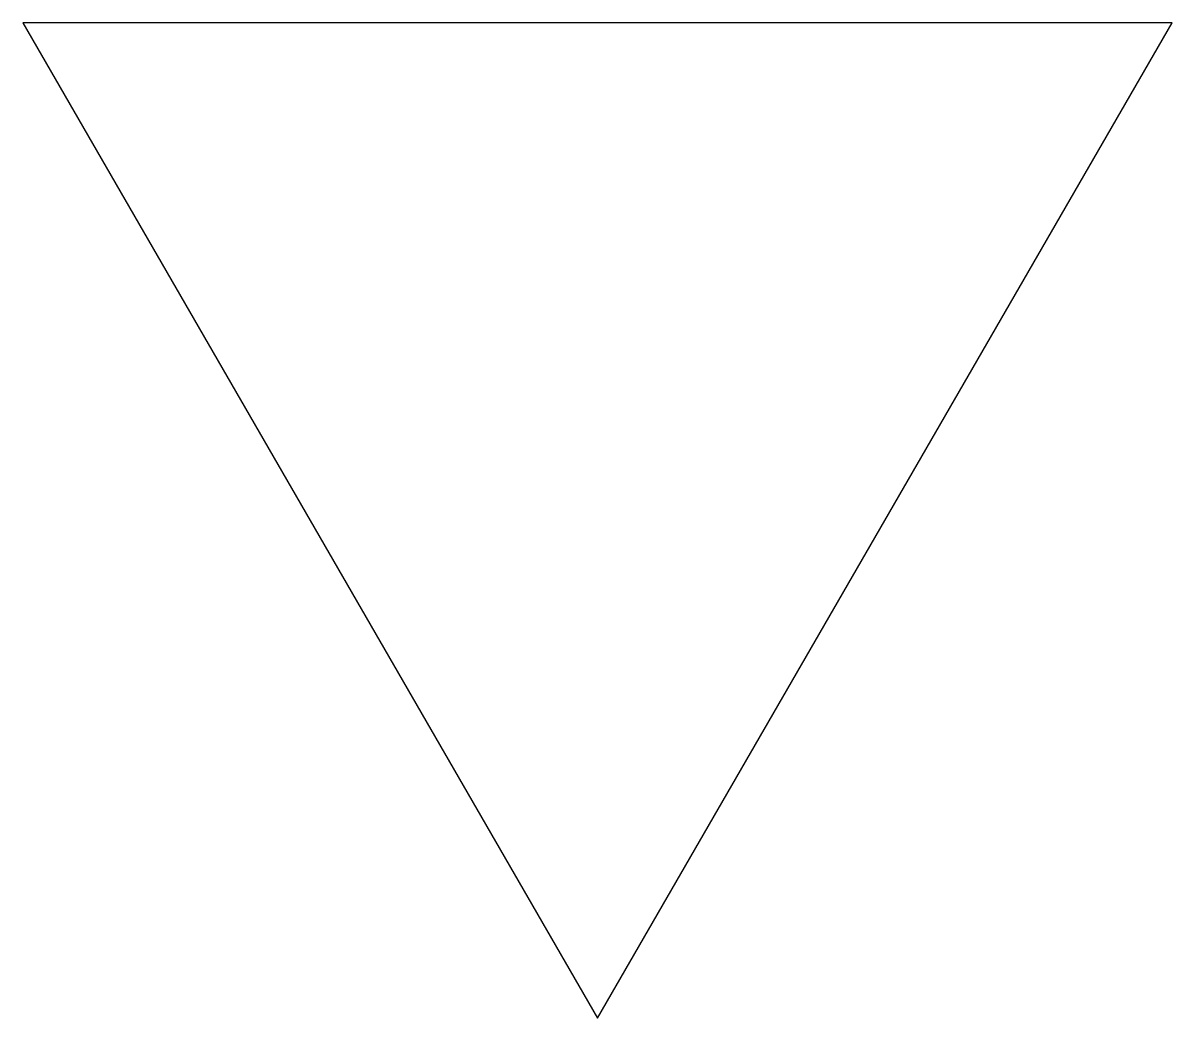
# Model space of a CAD drawing. Extents: x -3.1 to 3.1, y 0 to 5.38.
import ezdxf

# ---------------------------------------------------------------- set-up
doc = ezdxf.new("R2010")
doc.units = 0
doc.header["$LTSCALE"] = 10
doc.header["$MEASUREMENT"] = 0
doc.layers.get('0').update_dxf_attribs({"linetype": 'CONTINUOUS'})

msp = doc.modelspace()

# ---------------------------------------------------------------- linework, layer by layer
msp.add_lwpolyline([(0, 0), (3.1034, 5.3752), (-3.1034, 5.3752)], close=True)

doc.saveas('drawing.dxf')
